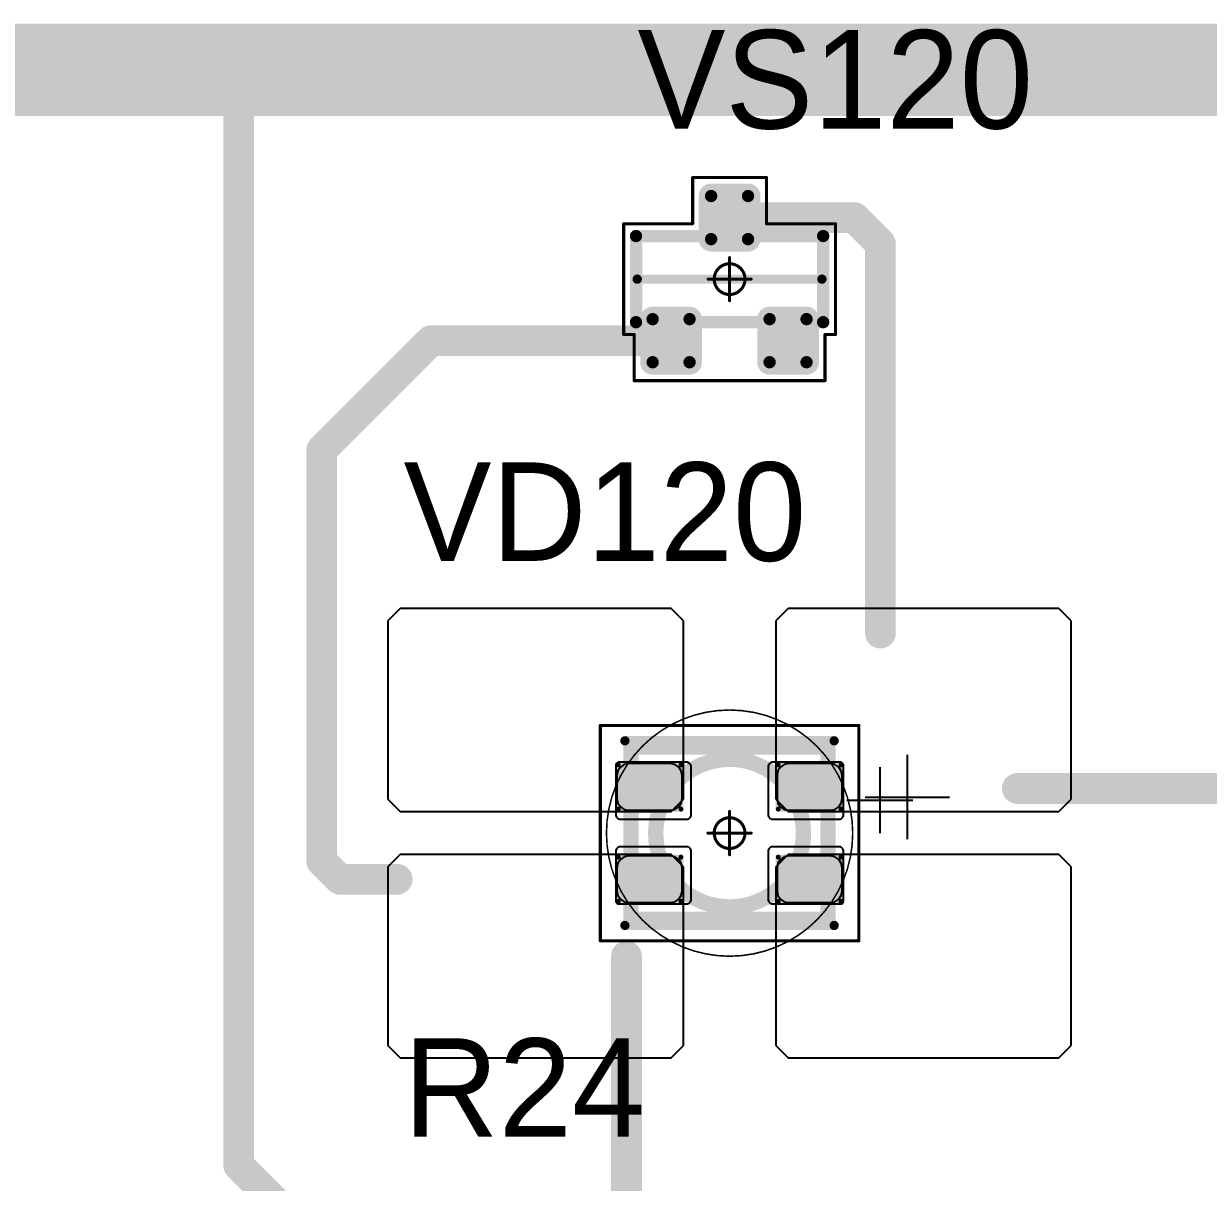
# Model space of a CAD drawing. Header units: millimetres. Extents: x 0 to 400, y 0 to 514.
# Drawn here: x 188.53 to 207.78, y 146.83 to 165.65 of the extents above; entities that cross this region are included whole.
import ezdxf

# ---------------------------------------------------------------- set-up
doc = ezdxf.new("R2010")
doc.units = ezdxf.units.MM
for name, color, linetype in [('Mechanical13', 56, 'Continuous'), ('Mechanical15', 56, 'Continuous'), ('Mechanical2', 216, 'Continuous'), ('TopLayer', 1, 'Continuous'), ('TopOverlay', 2, 'Continuous'), ('TopPaste', 8, 'Continuous'), ('TopSolder', 216, 'Continuous')]:
    doc.layers.add(name, color=color, linetype=linetype)

# ---------------------------------------------------------------- blocks, each defined once
blk = doc.blocks.new('SOT23_62')
at = {"layer": 'Mechanical13', "const_width": 0.2}
for points in [[(-0.7, 1.52), (0.7, 1.52)], [(-0.7, 1.52), (-0.7, -1.52)], [(0.7, 1.52), (0.7, -1.52)], [(-0.7, -1.52), (0.7, -1.52)]]:
    blk.add_lwpolyline(points, dxfattribs=at)
at = {"layer": 'Mechanical13', "const_width": 0.1}
for points in [[(-0.75, 1.52, 1), (-0.65, 1.52, 1)], [(-0.75, 1.52, 1), (-0.65, 1.52, 1)], [(0.65, 1.52, 1), (0.75, 1.52, 1)], [(0.65, 1.52, 1), (0.75, 1.52, 1)], [(-0.75, -1.52, 1), (-0.65, -1.52, 1)], [(-0.75, -1.52, 1), (-0.65, -1.52, 1)], [(0.65, -1.52, 1), (0.75, -1.52, 1)], [(0.65, -1.52, 1), (0.75, -1.52, 1)]]:
    blk.add_lwpolyline(points, format="xyb", close=True, dxfattribs=at)
at = {"layer": 'Mechanical15', "const_width": 0.05}
for points in [[(-0.9, 1.72), (-0.9, 1.55)], [(-0.9, 1.72), (0.9, 1.72)], [(0.9, 1.72), (0.9, 0.6)], [(-1.65, 1.55), (-1.65, -1.55)], [(-1.65, 1.55), (-0.9, 1.55)], [(0.9, 0.6), (1.65, 0.6)], [(1.65, 0.6), (1.65, -0.6)], [(0, 0.35), (0, -0.35)], [(-0.35, 0), (0.35, 0)], [(0.9, -0.6), (1.65, -0.6)], [(0.9, -0.6), (0.9, -1.72)], [(-1.65, -1.55), (-0.9, -1.55)], [(-0.9, -1.55), (-0.9, -1.72)], [(-0.9, -1.72), (0.9, -1.72)]]:
    blk.add_lwpolyline(points, dxfattribs=at)
at = {"layer": 'Mechanical15'}
for points, const_width in [([(-0.913, 1.72, 1), (-0.888, 1.72, 1)], 0.025), ([(-0.913, 1.72, 1), (-0.888, 1.72, 1)], 0.025), ([(0.888, 1.72, 1), (0.913, 1.72, 1)], 0.025), ([(0.888, 1.72, 1), (0.913, 1.72, 1)], 0.025), ([(-1.662, 1.55, 1), (-1.637, 1.55, 1)], 0.025), ([(-1.662, 1.55, 1), (-1.637, 1.55, 1)], 0.025), ([(-0.913, 1.55, 1), (-0.888, 1.55, 1)], 0.025), ([(-0.913, 1.55, 1), (-0.888, 1.55, 1)], 0.025), ([(0.888, 0.6, 1), (0.913, 0.6, 1)], 0.025), ([(0.888, 0.6, 1), (0.913, 0.6, 1)], 0.025), ([(1.637, 0.6, 1), (1.662, 0.6, 1)], 0.025), ([(1.637, 0.6, 1), (1.662, 0.6, 1)], 0.025), ([(0.25, 0, 1), (-0.25, 0, 1)], 0.05), ([(-0.012, 0.35, 1), (0.012, 0.35, 1)], 0.025), ([(-0.362, 0, 1), (-0.337, 0, 1)], 0.025), ([(-0.262, 0, 1), (-0.238, 0, 1)], 0.025), ([(0.238, 0, 1), (0.262, 0, 1)], 0.025), ([(0.337, 0, 1), (0.362, 0, 1)], 0.025), ([(-0.012, -0.35, 1), (0.012, -0.35, 1)], 0.025), ([(0.888, -0.6, 1), (0.913, -0.6, 1)], 0.025), ([(0.888, -0.6, 1), (0.913, -0.6, 1)], 0.025), ([(1.637, -0.6, 1), (1.662, -0.6, 1)], 0.025), ([(1.637, -0.6, 1), (1.662, -0.6, 1)], 0.025), ([(-1.662, -1.55, 1), (-1.637, -1.55, 1)], 0.025), ([(-1.662, -1.55, 1), (-1.637, -1.55, 1)], 0.025), ([(-0.913, -1.55, 1), (-0.888, -1.55, 1)], 0.025), ([(-0.913, -1.55, 1), (-0.888, -1.55, 1)], 0.025), ([(-0.913, -1.72, 1), (-0.888, -1.72, 1)], 0.025), ([(-0.913, -1.72, 1), (-0.888, -1.72, 1)], 0.025), ([(0.888, -1.72, 1), (0.913, -1.72, 1)], 0.025), ([(0.888, -1.72, 1), (0.913, -1.72, 1)], 0.025)]:
    blk.add_lwpolyline(points, format="xyb", close=True, dxfattribs=dict(at, const_width=const_width))
at = {"layer": 'TopLayer', "const_width": 0.1}
for points in [[(-1.4, 1.25, 1), (-1.3, 1.25, 1)], [(-0.7, 1.25, 1), (-0.6, 1.25, 1)], [(-1.4, 0.65, 1), (-1.3, 0.65, 1)], [(-0.7, 0.65, 1), (-0.6, 0.65, 1)], [(0.6, 0.3, 1), (0.7, 0.3, 1)], [(1.3, 0.3, 1), (1.4, 0.3, 1)], [(0.6, -0.3, 1), (0.7, -0.3, 1)], [(1.3, -0.3, 1), (1.4, -0.3, 1)], [(-1.4, -0.65, 1), (-1.3, -0.65, 1)], [(-0.7, -0.65, 1), (-0.6, -0.65, 1)], [(-1.4, -1.25, 1), (-1.3, -1.25, 1)], [(-0.7, -1.25, 1), (-0.6, -1.25, 1)]]:
    blk.add_lwpolyline(points, format="xyb", close=True, dxfattribs=at)
at = {"layer": 'TopLayer'}
for points in [[(-1.35, 1.35), (-1.35, 0.55), (-0.65, 1.35), (-0.65, 0.55)], [(-1.45, 1.25), (-1.45, 0.65), (-0.55, 1.25), (-0.55, 0.65)], [(0.65, 0.4), (0.65, -0.4), (1.35, 0.4), (1.35, -0.4)], [(0.55, 0.3), (0.55, -0.3), (1.45, 0.3), (1.45, -0.3)], [(-1.35, -0.55), (-1.35, -1.35), (-0.65, -0.55), (-0.65, -1.35)], [(-1.45, -0.65), (-1.45, -1.25), (-0.55, -0.65), (-0.55, -1.25)]]:
    blk.add_solid(points, dxfattribs=at)
at = {"layer": 'TopOverlay', "const_width": 0.15}
blk.add_lwpolyline([(0, 1.5), (0, -1.5)], dxfattribs=at)
at = {"layer": 'TopOverlay', "const_width": 0.075}
for points in [[(-0.038, 1.5, 1), (0.038, 1.5, 1)], [(-0.038, -1.5, 1), (0.038, -1.5, 1)]]:
    blk.add_lwpolyline(points, format="xyb", close=True, dxfattribs=at)
at = {"layer": 'TopPaste', "const_width": 0.075}
for points in [[(-1.387, 1.25, 1), (-1.313, 1.25, 1)], [(-0.687, 1.25, 1), (-0.613, 1.25, 1)], [(-1.387, 0.65, 1), (-1.313, 0.65, 1)], [(-0.687, 0.65, 1), (-0.613, 0.65, 1)], [(0.613, 0.3, 1), (0.687, 0.3, 1)], [(1.313, 0.3, 1), (1.387, 0.3, 1)], [(0.613, -0.3, 1), (0.687, -0.3, 1)], [(1.313, -0.3, 1), (1.387, -0.3, 1)], [(-1.387, -0.65, 1), (-1.313, -0.65, 1)], [(-0.687, -0.65, 1), (-0.613, -0.65, 1)], [(-1.387, -1.25, 1), (-1.313, -1.25, 1)], [(-0.687, -1.25, 1), (-0.613, -1.25, 1)]]:
    blk.add_lwpolyline(points, format="xyb", close=True, dxfattribs=at)
at = {"layer": 'TopPaste'}
for points in [[(-1.425, 1.25), (-1.425, 0.65), (-0.575, 1.25), (-0.575, 0.65)], [(-1.35, 1.325), (-1.35, 0.575), (-0.65, 1.325), (-0.65, 0.575)], [(0.575, 0.3), (0.575, -0.3), (1.425, 0.3), (1.425, -0.3)], [(0.65, 0.375), (0.65, -0.375), (1.35, 0.375), (1.35, -0.375)], [(-1.35, -0.575), (-1.35, -1.325), (-0.65, -0.575), (-0.65, -1.325)], [(-1.425, -0.65), (-1.425, -1.25), (-0.575, -0.65), (-0.575, -1.25)]]:
    blk.add_solid(points, dxfattribs=at)
at = {"layer": 'TopSolder', "const_width": 0.202}
for points in [[(-1.451, 1.25, 1), (-1.249, 1.25, 1)], [(-0.751, 1.25, 1), (-0.549, 1.25, 1)], [(-1.451, 0.65, 1), (-1.249, 0.65, 1)], [(-0.751, 0.65, 1), (-0.549, 0.65, 1)], [(0.549, 0.3, 1), (0.751, 0.3, 1)], [(1.249, 0.3, 1), (1.451, 0.3, 1)], [(0.549, -0.3, 1), (0.751, -0.3, 1)], [(1.249, -0.3, 1), (1.451, -0.3, 1)], [(-1.451, -0.65, 1), (-1.249, -0.65, 1)], [(-0.751, -0.65, 1), (-0.549, -0.65, 1)], [(-1.451, -1.25, 1), (-1.249, -1.25, 1)], [(-0.751, -1.25, 1), (-0.549, -1.25, 1)]]:
    blk.add_lwpolyline(points, format="xyb", close=True, dxfattribs=at)
at = {"layer": 'TopSolder'}
for points in [[(-1.35, 1.452), (-1.35, 0.448), (-0.65, 1.452), (-0.65, 0.448)], [(-1.552, 1.25), (-1.552, 0.65), (-0.448, 1.25), (-0.448, 0.65)], [(0.65, 0.502), (0.65, -0.502), (1.35, 0.502), (1.35, -0.502)], [(0.448, 0.3), (0.448, -0.3), (1.552, 0.3), (1.552, -0.3)], [(-1.35, -0.448), (-1.35, -1.452), (-0.65, -0.448), (-0.65, -1.452)], [(-1.552, -0.65), (-1.552, -1.25), (-0.448, -0.65), (-0.448, -1.25)]]:
    blk.add_solid(points, dxfattribs=at)
blk = doc.blocks.new('E65F_235')
at = {"layer": 'Mechanical13'}
for p, q in [((2.441, 1.071), (2.441, 0)), ((1.905, 0.536), (2.976, 0.536))]:
    blk.add_line(p, q, dxfattribs=at)
at = {"layer": 'Mechanical13', "const_width": 0.25}
for points in [[(-1.6, -1.4), (-1.6, 1.4)], [(-1.6, 1.4), (1.6, 1.4)], [(1.6, -1.4), (1.6, 1.4)], [(-1.6, -1.4), (1.6, -1.4)]]:
    blk.add_lwpolyline(points, dxfattribs=at)
at = {"layer": 'Mechanical13'}
for points, const_width in [([(-1.663, 1.4, 1), (-1.538, 1.4, 1)], 0.125), ([(-1.663, 1.4, 1), (-1.538, 1.4, 1)], 0.125), ([(1.537, 1.4, 1), (1.662, 1.4, 1)], 0.125), ([(1.537, 1.4, 1), (1.662, 1.4, 1)], 0.125), ([(1.2, 0, 1), (-1.2, 0, 1)], 0.25), ([(-1.263, 0, 1), (-1.138, 0, 1)], 0.125), ([(1.137, 0, 1), (1.262, 0, 1)], 0.125), ([(-1.663, -1.4, 1), (-1.538, -1.4, 1)], 0.125), ([(-1.663, -1.4, 1), (-1.538, -1.4, 1)], 0.125), ([(1.537, -1.4, 1), (1.662, -1.4, 1)], 0.125), ([(1.537, -1.4, 1), (1.662, -1.4, 1)], 0.125)]:
    blk.add_lwpolyline(points, format="xyb", close=True, dxfattribs=dict(at, const_width=const_width))
at = {"layer": 'Mechanical15', "const_width": 0.05}
for points in [[(-2.1, 1.75), (2.1, 1.75)], [(-2.1, -1.75), (-2.1, 1.75)], [(2.1, -1.75), (2.1, 1.75)], [(0, -0.35), (0, 0.35)], [(0, -0.35), (0, 0.35)], [(-0.35, 0), (0.35, 0)], [(-0.35, 0), (0.35, 0)], [(-2.1, -1.75), (2.1, -1.75)]]:
    blk.add_lwpolyline(points, dxfattribs=at)
at = {"layer": 'Mechanical15'}
for points, const_width in [([(-2.113, 1.75, 1), (-2.088, 1.75, 1)], 0.025), ([(-2.113, 1.75, 1), (-2.088, 1.75, 1)], 0.025), ([(2.087, 1.75, 1), (2.112, 1.75, 1)], 0.025), ([(2.087, 1.75, 1), (2.112, 1.75, 1)], 0.025), ([(0.25, 0, 1), (-0.25, 0, 1)], 0.05), ([(0.25, 0, 1), (-0.25, 0, 1)], 0.05), ([(-0.013, 0.35, 1), (0.012, 0.35, 1)], 0.025), ([(-0.013, 0.35, 1), (0.012, 0.35, 1)], 0.025), ([(-0.363, 0, 1), (-0.338, 0, 1)], 0.025), ([(-0.363, 0, 1), (-0.338, 0, 1)], 0.025), ([(-0.263, 0, 1), (-0.238, 0, 1)], 0.025), ([(-0.263, 0, 1), (-0.238, 0, 1)], 0.025), ([(0.237, 0, 1), (0.262, 0, 1)], 0.025), ([(0.237, 0, 1), (0.262, 0, 1)], 0.025), ([(0.337, 0, 1), (0.362, 0, 1)], 0.025), ([(0.337, 0, 1), (0.362, 0, 1)], 0.025), ([(-0.013, -0.35, 1), (0.012, -0.35, 1)], 0.025), ([(-0.013, -0.35, 1), (0.012, -0.35, 1)], 0.025), ([(-2.113, -1.75, 1), (-2.088, -1.75, 1)], 0.025), ([(-2.113, -1.75, 1), (-2.088, -1.75, 1)], 0.025), ([(2.087, -1.75, 1), (2.112, -1.75, 1)], 0.025), ([(2.087, -1.75, 1), (2.112, -1.75, 1)], 0.025)]:
    blk.add_lwpolyline(points, format="xyb", close=True, dxfattribs=dict(at, const_width=const_width))
at = {"layer": 'TopLayer'}
for p, q in [((-5.35, 3.65), (-5.55, 3.45)), ((-0.95, 3.65), (-5.35, 3.65)), ((-5.35, 3.65), (-5.35, 3.65)), ((-0.75, 3.45), (-0.95, 3.65)), ((0.95, 3.65), (0.75, 3.45)), ((5.35, 3.65), (0.95, 3.65)), ((0.95, 3.65), (0.95, 3.65)), ((5.55, 3.45), (5.35, 3.65)), ((-5.55, 3.45), (-5.55, 3.45)), ((-5.55, 3.45), (-5.55, 0.55)), ((-0.75, 0.55), (-0.75, 3.45)), ((0.75, 3.45), (0.75, 3.45)), ((0.75, 3.45), (0.75, 0.55)), ((5.55, 0.55), (5.55, 3.45)), ((-5.55, 0.55), (-5.35, 0.35)), ((-0.95, 0.35), (-0.75, 0.55)), ((0.75, 0.55), (0.95, 0.35)), ((5.35, 0.35), (5.55, 0.55)), ((-5.35, 0.35), (-0.95, 0.35)), ((0.95, 0.35), (5.35, 0.35)), ((-5.35, -0.35), (-5.55, -0.55)), ((-0.95, -0.35), (-5.35, -0.35)), ((-5.35, -0.35), (-5.35, -0.35)), ((-0.75, -0.55), (-0.95, -0.35)), ((0.95, -0.35), (0.75, -0.55)), ((5.35, -0.35), (0.95, -0.35)), ((0.95, -0.35), (0.95, -0.35)), ((5.55, -0.55), (5.35, -0.35)), ((-5.55, -0.55), (-5.55, -0.55)), ((-5.55, -0.55), (-5.55, -3.45)), ((-0.75, -3.45), (-0.75, -0.55)), ((0.75, -0.55), (0.75, -0.55)), ((0.75, -0.55), (0.75, -3.45)), ((5.55, -3.45), (5.55, -0.55)), ((-5.55, -3.45), (-5.35, -3.65)), ((-0.95, -3.65), (-0.75, -3.45)), ((0.75, -3.45), (0.95, -3.65)), ((5.35, -3.65), (5.55, -3.45)), ((-5.35, -3.65), (-0.95, -3.65)), ((0.95, -3.65), (5.35, -3.65))]:
    blk.add_line(p, q, dxfattribs=at)
at = {"layer": 'TopLayer', "const_width": 0.04}
for points in [[(-1.83, 1.11, 1), (-1.79, 1.11, 1)], [(-0.81, 1.11, 1), (-0.77, 1.11, 1)], [(0.77, 1.11, 1), (0.81, 1.11, 1)], [(1.79, 1.11, 1), (1.83, 1.11, 1)], [(-1.83, 0.39, 1), (-1.79, 0.39, 1)], [(-0.81, 0.39, 1), (-0.77, 0.39, 1)], [(0.77, 0.39, 1), (0.81, 0.39, 1)], [(1.79, 0.39, 1), (1.83, 0.39, 1)], [(-1.83, -0.39, 1), (-1.79, -0.39, 1)], [(-0.81, -0.39, 1), (-0.77, -0.39, 1)], [(0.77, -0.39, 1), (0.81, -0.39, 1)], [(1.79, -0.39, 1), (1.83, -0.39, 1)], [(-1.83, -1.11, 1), (-1.79, -1.11, 1)], [(-0.81, -1.11, 1), (-0.77, -1.11, 1)], [(0.77, -1.11, 1), (0.81, -1.11, 1)], [(1.79, -1.11, 1), (1.83, -1.11, 1)]]:
    blk.add_lwpolyline(points, format="xyb", close=True, dxfattribs=at)
at = {"layer": 'TopLayer'}
for points in [[(-1.85, 1.11), (-1.85, 0.39), (-0.75, 1.11), (-0.75, 0.39)], [(-1.81, 1.15), (-1.81, 0.35), (-0.79, 1.15), (-0.79, 0.35)], [(0.75, 1.11), (0.75, 0.39), (1.85, 1.11), (1.85, 0.39)], [(0.79, 1.15), (0.79, 0.35), (1.81, 1.15), (1.81, 0.35)], [(-1.81, -0.35), (-1.81, -1.15), (-0.79, -0.35), (-0.79, -1.15)], [(0.79, -0.35), (0.79, -1.15), (1.81, -0.35), (1.81, -1.15)], [(-1.85, -0.39), (-1.85, -1.11), (-0.75, -0.39), (-0.75, -1.11)], [(0.75, -0.39), (0.75, -1.11), (1.85, -0.39), (1.85, -1.11)]]:
    blk.add_solid(points, dxfattribs=at)
at = {"layer": 'TopOverlay'}
for p, q in [((2.886, 1.271), (2.886, -0.1)), ((2.2, 0.586), (3.571, 0.586))]:
    blk.add_line(p, q, dxfattribs=at)
at = {"layer": 'TopOverlay', "const_width": 0.15}
for points in [[(-1.7, 1.5), (1.7, 1.5)], [(-1.7, -1.5), (1.7, -1.5)]]:
    blk.add_lwpolyline(points, dxfattribs=at)
at = {"layer": 'TopOverlay', "const_width": 0.075}
for points in [[(-1.738, 1.5, 1), (-1.663, 1.5, 1)], [(1.662, 1.5, 1), (1.737, 1.5, 1)], [(-1.738, -1.5, 1), (-1.663, -1.5, 1)], [(1.662, -1.5, 1), (1.737, -1.5, 1)]]:
    blk.add_lwpolyline(points, format="xyb", close=True, dxfattribs=at)
at = {"layer": 'TopPaste'}
for p, q in [((-1.814, 1.011), (-1.829, 0.938)), ((-1.773, 1.073), (-1.814, 1.011)), ((-1.711, 1.114), (-1.773, 1.073)), ((-1.638, 1.129), (-1.711, 1.114)), ((-0.963, 1.129), (-1.638, 1.129)), ((-0.889, 1.114), (-0.963, 1.129)), ((-0.827, 1.073), (-0.889, 1.114)), ((-0.786, 1.011), (-0.827, 1.073)), ((-0.771, 0.938), (-0.786, 1.011)), ((0.786, 1.011), (0.771, 0.938)), ((0.827, 1.073), (0.786, 1.011)), ((0.889, 1.114), (0.827, 1.073)), ((0.962, 1.129), (0.889, 1.114)), ((1.637, 1.129), (0.962, 1.129)), ((1.711, 1.114), (1.637, 1.129)), ((1.773, 1.073), (1.711, 1.114)), ((1.814, 1.011), (1.773, 1.073)), ((1.829, 0.938), (1.814, 1.011)), ((-1.829, 0.938), (-1.829, 0.563)), ((-0.771, 0.563), (-0.771, 0.938)), ((0.771, 0.938), (0.771, 0.563)), ((1.829, 0.563), (1.829, 0.938)), ((-1.829, 0.563), (-1.814, 0.489)), ((-1.814, 0.489), (-1.773, 0.427)), ((-1.773, 0.427), (-1.711, 0.386)), ((-1.711, 0.386), (-1.638, 0.371)), ((-0.963, 0.371), (-0.889, 0.386)), ((-0.889, 0.386), (-0.827, 0.427)), ((-0.827, 0.427), (-0.786, 0.489)), ((-0.786, 0.489), (-0.771, 0.563)), ((0.771, 0.563), (0.786, 0.489)), ((0.786, 0.489), (0.827, 0.427)), ((0.827, 0.427), (0.889, 0.386)), ((0.889, 0.386), (0.962, 0.371)), ((1.637, 0.371), (1.711, 0.386)), ((1.711, 0.386), (1.773, 0.427)), ((1.773, 0.427), (1.814, 0.489)), ((1.814, 0.489), (1.829, 0.563)), ((-1.638, 0.371), (-0.963, 0.371)), ((0.962, 0.371), (1.637, 0.371)), ((-1.638, -0.371), (-1.711, -0.386)), ((-0.963, -0.371), (-1.638, -0.371)), ((-0.889, -0.386), (-0.963, -0.371)), ((0.962, -0.371), (0.889, -0.386)), ((1.637, -0.371), (0.962, -0.371)), ((1.711, -0.386), (1.637, -0.371)), ((-1.814, -0.489), (-1.829, -0.563)), ((-1.829, -0.563), (-1.829, -0.938)), ((-1.773, -0.427), (-1.814, -0.489)), ((-1.711, -0.386), (-1.773, -0.427)), ((-0.827, -0.427), (-0.889, -0.386)), ((-0.786, -0.489), (-0.827, -0.427)), ((-0.771, -0.563), (-0.786, -0.489)), ((-0.771, -0.938), (-0.771, -0.563)), ((0.786, -0.489), (0.771, -0.563)), ((0.771, -0.563), (0.771, -0.938)), ((0.827, -0.427), (0.786, -0.489)), ((0.889, -0.386), (0.827, -0.427)), ((1.773, -0.427), (1.711, -0.386)), ((1.814, -0.489), (1.773, -0.427)), ((1.829, -0.563), (1.814, -0.489)), ((1.829, -0.938), (1.829, -0.563)), ((-1.829, -0.938), (-1.814, -1.011)), ((-0.786, -1.011), (-0.771, -0.938)), ((0.771, -0.938), (0.786, -1.011)), ((1.814, -1.011), (1.829, -0.938)), ((-1.814, -1.011), (-1.773, -1.073)), ((-1.773, -1.073), (-1.711, -1.114)), ((-1.711, -1.114), (-1.638, -1.129)), ((-1.638, -1.129), (-0.963, -1.129)), ((-0.963, -1.129), (-0.889, -1.114)), ((-0.889, -1.114), (-0.827, -1.073)), ((-0.827, -1.073), (-0.786, -1.011)), ((0.786, -1.011), (0.827, -1.073)), ((0.827, -1.073), (0.889, -1.114)), ((0.889, -1.114), (0.962, -1.129)), ((0.962, -1.129), (1.637, -1.129)), ((1.637, -1.129), (1.711, -1.114)), ((1.711, -1.114), (1.773, -1.073)), ((1.773, -1.073), (1.814, -1.011))]:
    blk.add_line(p, q, dxfattribs=at)
at = {"layer": 'TopSolder'}
for p, q in [((-1.842, 1.129), (-1.85, 1.111)), ((-1.85, 1.111), (-1.85, 1.101)), ((-1.85, 1.101), (-1.85, 1.101)), ((-1.85, 1.101), (-1.85, 0.301)), ((-1.828, 1.143), (-1.842, 1.129)), ((-1.81, 1.151), (-1.828, 1.143)), ((-1.8, 1.151), (-1.81, 1.151)), ((-0.7, 1.151), (-1.8, 1.151)), ((-0.685, 1.151), (-0.7, 1.151)), ((-0.7, 1.151), (-0.7, 1.151)), ((-0.658, 1.139), (-0.685, 1.151)), ((-0.636, 1.118), (-0.658, 1.139)), ((-0.625, 1.09), (-0.636, 1.118)), ((-0.625, 1.076), (-0.625, 1.09)), ((-0.625, 0.301), (-0.625, 1.076)), ((0.636, 1.118), (0.625, 1.09)), ((0.625, 1.09), (0.625, 1.076)), ((0.625, 1.076), (0.625, 1.076)), ((0.625, 1.076), (0.625, 0.301)), ((0.657, 1.139), (0.636, 1.118)), ((0.685, 1.151), (0.657, 1.139)), ((0.7, 1.151), (0.685, 1.151)), ((1.8, 1.151), (0.7, 1.151)), ((1.81, 1.151), (1.8, 1.151)), ((1.8, 1.151), (1.8, 1.151)), ((1.828, 1.143), (1.81, 1.151)), ((1.842, 1.129), (1.828, 1.143)), ((1.85, 1.111), (1.842, 1.129)), ((1.85, 1.101), (1.85, 1.111)), ((1.85, 0.301), (1.85, 1.101)), ((-1.85, 0.301), (-1.85, 0.286)), ((-1.85, 0.286), (-1.839, 0.258)), ((-1.839, 0.258), (-1.818, 0.237)), ((-1.818, 0.237), (-1.79, 0.226)), ((-1.79, 0.226), (-1.775, 0.226)), ((-1.775, 0.226), (-1.775, 0.226)), ((-1.775, 0.226), (-0.7, 0.226)), ((-0.7, 0.226), (-0.685, 0.226)), ((-0.685, 0.226), (-0.658, 0.237)), ((-0.658, 0.237), (-0.636, 0.258)), ((-0.636, 0.258), (-0.625, 0.286)), ((-0.625, 0.286), (-0.625, 0.301)), ((-0.625, 0.301), (-0.625, 0.301)), ((0.625, 0.301), (0.625, 0.286)), ((0.625, 0.286), (0.636, 0.258)), ((0.636, 0.258), (0.657, 0.237)), ((0.657, 0.237), (0.685, 0.226)), ((0.685, 0.226), (0.7, 0.226)), ((0.7, 0.226), (0.7, 0.226)), ((0.7, 0.226), (1.775, 0.226)), ((1.775, 0.226), (1.79, 0.226)), ((1.79, 0.226), (1.817, 0.237)), ((1.817, 0.237), (1.839, 0.258)), ((1.839, 0.258), (1.85, 0.286)), ((1.85, 0.286), (1.85, 0.301)), ((1.85, 0.301), (1.85, 0.301)), ((-1.839, -0.257), (-1.85, -0.285)), ((-1.85, -0.285), (-1.85, -0.299)), ((-1.85, -0.299), (-1.85, -0.299)), ((-1.85, -0.299), (-1.85, -1.099)), ((-1.818, -0.236), (-1.839, -0.257)), ((-1.79, -0.224), (-1.818, -0.236)), ((-1.775, -0.224), (-1.79, -0.224)), ((-0.7, -0.224), (-1.775, -0.224)), ((-0.685, -0.224), (-0.7, -0.224)), ((-0.7, -0.224), (-0.7, -0.224)), ((-0.658, -0.236), (-0.685, -0.224)), ((-0.636, -0.257), (-0.658, -0.236)), ((-0.625, -0.285), (-0.636, -0.257)), ((-0.625, -0.299), (-0.625, -0.285)), ((-0.625, -1.074), (-0.625, -0.299)), ((0.636, -0.257), (0.625, -0.285)), ((0.625, -0.285), (0.625, -0.299)), ((0.625, -0.299), (0.625, -0.299)), ((0.625, -0.299), (0.625, -1.074)), ((0.657, -0.236), (0.636, -0.257)), ((0.685, -0.224), (0.657, -0.236)), ((0.7, -0.224), (0.685, -0.224)), ((1.775, -0.224), (0.7, -0.224)), ((1.79, -0.224), (1.775, -0.224)), ((1.775, -0.224), (1.775, -0.224)), ((1.817, -0.236), (1.79, -0.224)), ((1.839, -0.257), (1.817, -0.236)), ((1.85, -0.285), (1.839, -0.257)), ((1.85, -0.299), (1.85, -0.285)), ((1.85, -1.099), (1.85, -0.299)), ((-1.85, -1.099), (-1.85, -1.109)), ((-1.85, -1.109), (-1.842, -1.128)), ((-1.842, -1.128), (-1.828, -1.142)), ((-1.828, -1.142), (-1.81, -1.149)), ((-1.81, -1.149), (-1.8, -1.149)), ((-1.8, -1.149), (-0.7, -1.149)), ((-1.8, -1.149), (-1.8, -1.149)), ((-0.7, -1.149), (-0.685, -1.149)), ((-0.685, -1.149), (-0.658, -1.138)), ((-0.658, -1.138), (-0.636, -1.117)), ((-0.636, -1.117), (-0.625, -1.089)), ((-0.625, -1.089), (-0.625, -1.074)), ((-0.625, -1.074), (-0.625, -1.074)), ((0.625, -1.074), (0.625, -1.089)), ((0.625, -1.089), (0.636, -1.117)), ((0.636, -1.117), (0.657, -1.138)), ((0.657, -1.138), (0.685, -1.149)), ((0.685, -1.149), (0.7, -1.149)), ((0.7, -1.149), (1.8, -1.149)), ((0.7, -1.149), (0.7, -1.149)), ((1.8, -1.149), (1.81, -1.149)), ((1.81, -1.149), (1.828, -1.142)), ((1.828, -1.142), (1.842, -1.128)), ((1.842, -1.128), (1.85, -1.109)), ((1.85, -1.109), (1.85, -1.099)), ((1.85, -1.099), (1.85, -1.099))]:
    blk.add_line(p, q, dxfattribs=at)

msp = doc.modelspace()

# ---------------------------------------------------------------- linework, layer by layer
at = {"layer": 'Mechanical2'}
for points, const_width in [([(202, 152.5, 1), (198, 152.5, 1)], 0.0254), ([(200, 154.5, 1), (200, 154.5, 1)], 0.0005), ([(197.994, 152.5, 1), (198.006, 152.5, 1)], 0.0127), ([(198, 152.5, 1), (198, 152.5, 1)], 0.0005), ([(201.994, 152.5, 1), (202.006, 152.5, 1)], 0.0127), ([(202, 152.5, 1), (202, 152.5, 1)], 0.0005), ([(200, 150.5, 1), (200, 150.5, 1)], 0.0005)]:
    msp.add_lwpolyline(points, format="xyb", close=True, dxfattribs=dict(at, const_width=const_width))
at = {"layer": 'Mechanical2', "const_width": 0.001}
for points in [[(200, 150.5), (200, 154.5)], [(198, 152.5), (202, 152.5)]]:
    msp.add_lwpolyline(points, dxfattribs=at)
at = {"layer": 'TopLayer'}
for points, const_width in [([(170.8, 164.9), (192.025, 164.9)], 1.5), ([(192.025, 164.9), (230.65, 164.9)], 1.5), ([(192.025, 164.9), (192.025, 164.904)], 0.5), ([(192.025, 147.104), (192.025, 164.9)], 0.5), ([(200, 162.5), (202.025, 162.5)], 0.5), ([(202.025, 162.5), (202.45, 162.075)], 0.5), ([(202.45, 155.75), (202.45, 162.075)], 0.5), ([(193.375, 158.725), (195.15, 160.5)], 0.5), ([(195.15, 160.5), (199.05, 160.5)], 0.5), ([(193.375, 152.043), (193.375, 158.725)], 0.5), ([(204.675, 153.225), (213.3, 153.225)], 0.5), ([(193.375, 152.043), (193.668, 151.75)], 0.5), ([(193.668, 151.75), (194.6, 151.75)], 0.5), ([(198.325, 145.754), (198.325, 150.5)], 0.5), ([(192.025, 147.104), (193.45, 145.679)], 0.5)]:
    msp.add_lwpolyline(points, dxfattribs=dict(at, const_width=const_width))
for points, const_width in [([(191.65, 164.9, 1), (192.4, 164.9, 1)], 0.75), ([(191.65, 164.9, 1), (192.4, 164.9, 1)], 0.75), ([(191.9, 164.904, 1), (192.15, 164.904, 1)], 0.25), ([(191.9, 164.9, 1), (192.15, 164.9, 1)], 0.25), ([(191.9, 164.9, 1), (192.15, 164.9, 1)], 0.25), ([(199.875, 162.5, 1), (200.125, 162.5, 1)], 0.25), ([(201.9, 162.5, 1), (202.15, 162.5, 1)], 0.25), ([(201.9, 162.5, 1), (202.15, 162.5, 1)], 0.25), ([(202.325, 162.075, 1), (202.575, 162.075, 1)], 0.25), ([(202.325, 162.075, 1), (202.575, 162.075, 1)], 0.25), ([(195.025, 160.5, 1), (195.275, 160.5, 1)], 0.25), ([(195.025, 160.5, 1), (195.275, 160.5, 1)], 0.25), ([(198.925, 160.5, 1), (199.175, 160.5, 1)], 0.25), ([(193.25, 158.725, 1), (193.5, 158.725, 1)], 0.25), ([(193.25, 158.725, 1), (193.5, 158.725, 1)], 0.25), ([(202.325, 155.75, 1), (202.575, 155.75, 1)], 0.25), ([(204.55, 153.225, 1), (204.8, 153.225, 1)], 0.25), ([(193.25, 152.043, 1), (193.5, 152.043, 1)], 0.25), ([(193.25, 152.043, 1), (193.5, 152.043, 1)], 0.25), ([(193.543, 151.75, 1), (193.793, 151.75, 1)], 0.25), ([(193.543, 151.75, 1), (193.793, 151.75, 1)], 0.25), ([(194.475, 151.75, 1), (194.725, 151.75, 1)], 0.25), ([(198.2, 150.5, 1), (198.45, 150.5, 1)], 0.25), ([(191.9, 147.104, 1), (192.15, 147.104, 1)], 0.25), ([(191.9, 147.104, 1), (192.15, 147.104, 1)], 0.25)]:
    msp.add_lwpolyline(points, format="xyb", close=True, dxfattribs=dict(at, const_width=const_width))

# ---------------------------------------------------------------- block references
for name, p, rotation in [('SOT23_62', (200, 161.5), 90), ('E65F_235', (200, 152.5), 360)]:
    msp.add_blockref(name, p, dxfattribs=dict(rotation=rotation))

# ---------------------------------------------------------------- texts
at = {"layer": 'TopOverlay'}
for s, p in [('VS120', (198.505, 163.946)), ('VD120', (194.704, 156.923)), ('R24', (194.703, 147.566))]:
    msp.add_text(s, height=1.6, dxfattribs=at).set_placement(p)

doc.saveas('drawing.dxf')
